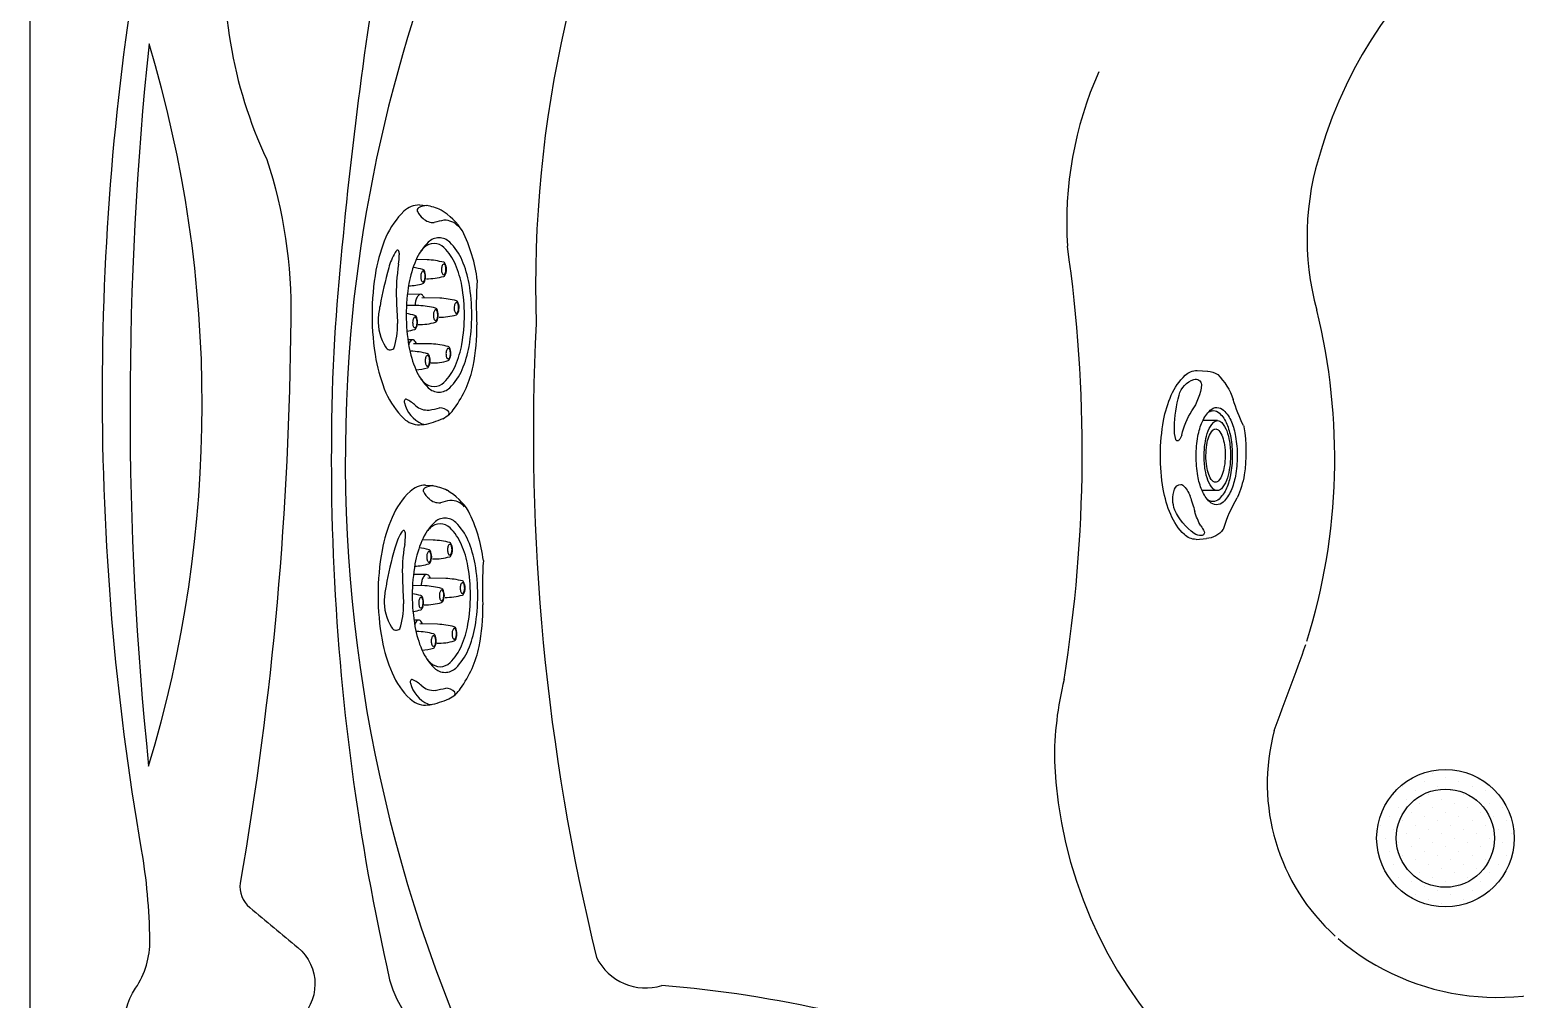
# Model space of a CAD drawing. Extents: x 527 to 614, y 487 to 635.
# Drawn here: x 526.77 to 564.59, y 528.51 to 553.2 of the extents above; entities that cross this region are included whole.
import ezdxf

# ---------------------------------------------------------------- set-up
doc = ezdxf.new("R2010")
doc.units = 0
doc.header["$MEASUREMENT"] = 0
for name, color, linetype in [('1', 4, 'Continuous'), ('DIM', 3, 'Continuous'), ('SPA', 2, 'Continuous')]:
    doc.layers.add(name, color=color, linetype=linetype)

# ---------------------------------------------------------------- blocks, each defined once
blk = doc.blocks.new('JET-HSS-Gatling')
at = {"layer": '1', "color": 2}
for p, q in [((1.211, 2.8), (1.382, 2.789)), ((1.211, -2.8), (1.322, -2.794))]:
    blk.add_line(p, q, dxfattribs=at)
at = {"layer": '1', "color": 3}
for p, q in [((1.401, 1.403), (1.124, 1.408)), ((1.235, 0.525), (0.901, 0.523)), ((1.723, 0.425), (1.268, 0.433)), ((1.193, 0.238), (0.877, 0.243)), ((1.034, -0.636), (0.914, -0.635)), ((1.515, -0.74), (1.06, -0.733)), ((0.986, -0.922), (0.964, -0.922))]:
    blk.add_line(p, q, dxfattribs=at)
at = {"layer": '1', "color": 2}
blk.add_lwpolyline([(1.211, 2.8, 0.193348), (0.814, 2.641, 0.100017), (0.355, 1.98, 0.057784), (0.101, 1.139, 0.044332), (0, 0, 0.044332), (0.101, -1.139, 0.057784), (0.355, -1.98, 0.100017), (0.814, -2.641, 0.193348), (1.211, -2.8, 0.193348)], format="xyb", dxfattribs=at)
blk.add_lwpolyline([(2.54, -0.002, 0.043581), (2.47, 0.797, 0.056954), (2.295, 1.387, 0.099412), (1.977, 1.851, 0.195606), (1.705, 1.962, 0.195606), (1.433, 1.851, 0.099412), (1.115, 1.387, 0.056954), (0.94, 0.797, 0.043581), (0.871, -0.002, 0.043581), (0.94, -0.801, 0.056954), (1.115, -1.391, 0.099412), (1.433, -1.855, 0.195606), (1.705, -1.966, 0.195606), (1.977, -1.855, 0.099412), (2.295, -1.391, 0.056954), (2.47, -0.801, 0.043581)], format="xyb", close=True, dxfattribs=at)
at = {"layer": '1', "color": 3}
for points in [[(2.352, -0.002, 0.043581), (2.288, 0.738, 0.056954), (2.126, 1.284, 0.099412), (1.832, 1.714, 0.195606), (1.579, 1.817, 0.195606), (1.327, 1.714, 0.022381), (1.246, 1.628, 0.056954)], [(1.235, 0.525, 0.196601), (1.189, 0.506, 0.099139), (1.135, 0.427, 0.056591), (1.105, 0.326, 0.027173), (1.095, 0.24, 0.043254)], [(1.334, 0.432, 0.093296), (1.282, 0.506, 0.196601), (1.235, 0.525, 0.196601)], [(1.246, -1.632, 0.022381), (1.327, -1.718, 0.195606), (1.579, -1.821, 0.195606), (1.832, -1.718, 0.099412), (2.126, -1.288, 0.056954), (2.288, -0.742, 0.043581), (2.352, -0.002, 0.043581)], [(1.129, -0.734, 0.069632), (1.108, -0.686, 0.107057), (1.071, -0.647, 0.149849), (1.034, -0.636, 0.149849), (0.998, -0.647, 0.107057), (0.961, -0.686, 0.075377), (0.939, -0.738, 0.023026), (0.934, -0.763, 0.062151)]]:
    blk.add_lwpolyline(points, format="xyb", dxfattribs=at)
for points in [[(1.824, 1.023, 0.196744), (1.843, 1.03, 0.0991), (1.865, 1.062, 0.056539), (1.877, 1.103, 0.043208), (1.883, 1.158, 0.043208), (1.878, 1.213, 0.056539), (1.867, 1.254, 0.0991), (1.846, 1.286, 0.196744), (1.827, 1.294, 0.196744), (1.809, 1.286, 0.0991), (1.786, 1.255, 0.056539), (1.774, 1.214, 0.043208), (1.768, 1.159, 0.043208), (1.773, 1.104, 0.056539), (1.784, 1.063, 0.0991), (1.805, 1.031, 0.196744)], [(1.294, 0.841, 0.196744), (1.313, 0.849, 0.0991), (1.335, 0.881, 0.056539), (1.347, 0.921, 0.043208), (1.353, 0.976, 0.043208), (1.349, 1.031, 0.056539), (1.337, 1.072, 0.0991), (1.316, 1.104, 0.196744), (1.297, 1.112, 0.196744), (1.279, 1.105, 0.0991), (1.257, 1.073, 0.056539), (1.244, 1.033, 0.043208), (1.239, 0.978, 0.043208), (1.243, 0.922, 0.056539), (1.254, 0.882, 0.0991), (1.276, 0.849, 0.196744)], [(1.616, -0.143, 0.196744), (1.635, -0.135, 0.0991), (1.657, -0.103, 0.056539), (1.669, -0.063, 0.043208), (1.675, -0.008, 0.043208), (1.671, 0.047, 0.056539), (1.659, 0.088, 0.0991), (1.638, 0.121, 0.196744), (1.619, 0.128, 0.196744), (1.601, 0.121, 0.0991), (1.579, 0.089, 0.056539), (1.566, 0.049, 0.043208), (1.561, -0.006, 0.043208), (1.565, -0.062, 0.056539), (1.576, -0.102, 0.0991), (1.598, -0.135, 0.196744)], [(2.146, 0.045, 0.196744), (2.164, 0.052, 0.0991), (2.187, 0.084, 0.056539), (2.199, 0.125, 0.043208), (2.205, 0.18, 0.043208), (2.2, 0.235, 0.056539), (2.189, 0.276, 0.0991), (2.168, 0.308, 0.196744), (2.149, 0.316, 0.196744), (2.13, 0.308, 0.0991), (2.108, 0.277, 0.056539), (2.096, 0.236, 0.043208), (2.09, 0.181, 0.043208), (2.095, 0.126, 0.056539), (2.106, 0.085, 0.0991), (2.127, 0.053, 0.196744)], [(1.089, -0.327, 0.196744), (1.108, -0.32, 0.0991), (1.13, -0.288, 0.056539), (1.142, -0.247, 0.043208), (1.148, -0.192, 0.043208), (1.144, -0.137, 0.056539), (1.132, -0.096, 0.0991), (1.111, -0.064, 0.196744), (1.093, -0.056, 0.196744), (1.074, -0.063, 0.0991), (1.052, -0.095, 0.056539), (1.039, -0.136, 0.043208), (1.034, -0.191, 0.043208), (1.038, -0.246, 0.056539), (1.049, -0.287, 0.0991), (1.071, -0.319, 0.196744)], [(1.41, -1.303, 0.196744), (1.428, -1.295, 0.0991), (1.451, -1.264, 0.056539), (1.463, -1.223, 0.043208), (1.468, -1.168, 0.043208), (1.464, -1.113, 0.056539), (1.453, -1.072, 0.0991), (1.432, -1.04, 0.196744), (1.413, -1.032, 0.196744), (1.394, -1.039, 0.0991), (1.372, -1.071, 0.056539), (1.36, -1.112, 0.043208), (1.354, -1.167, 0.043208), (1.358, -1.222, 0.056539), (1.37, -1.263, 0.0991), (1.391, -1.295, 0.196744)], [(1.938, -1.12, 0.196744), (1.957, -1.113, 0.0991), (1.979, -1.081, 0.056539), (1.991, -1.041, 0.043208), (1.997, -0.986, 0.043208), (1.993, -0.931, 0.056539), (1.981, -0.89, 0.0991), (1.96, -0.857, 0.196744), (1.941, -0.85, 0.196744), (1.923, -0.857, 0.0991), (1.901, -0.889, 0.056539), (1.888, -0.929, 0.043208), (1.883, -0.984, 0.043208), (1.887, -1.04, 0.056539), (1.898, -1.08, 0.0991), (1.92, -1.113, 0.196744)]]:
    blk.add_lwpolyline(points, format="xyb", close=True, dxfattribs=at)
for centre, radius, start, end in [((1.225, 2.66), 0.077, 120.8909, 197.2751), ((1.418, 2.303), 0.483, 92.1, 118.7393), ((1.536, 2.797), 0.413, 202.7326, 235.2979), ((1.558, 2.728), 0.376, 226.2502, 274.1869), ((2.076, 0.773), 1.655, 98.4951, 107.2413), ((1.852, 1.953), 0.457, 40.5562, 92.6384), ((2.023, 0.77), 1.653, 150.3077, 165.1029), ((0.78, 1.478), 0.222, 133.3005, 150.1209), ((0.651, 1.614), 0.0347, 15.6536, 133.3005), ((-0.724, 1.513), 1.419, 350.9444, 0.7444), ((0.408, 1.546), 0.288, 357.2297, 15.6536), ((10.038, -1.537), 9.993, 164.136, 169.7962), ((4.722, 0.588), 4.105, 170.1534, 182.7294), ((0.769, -0.893), 2.117, 75.5631, 82.494), ((1.286, 1.114), 0.0452, 28.2314, 75.5631), ((1.037, 0.98), 0.328, 330.724, 28.2314), ((1.299, -0.711), 2.117, 75.5631, 87.2483), ((1.816, 1.295), 0.0452, 28.2314, 75.5631), ((1.567, 1.162), 0.328, 330.724, 28.2314), ((0.894, 2.153), 1.413, 271.4732, 286.5186), ((1.283, 0.842), 0.0452, 286.5186, 330.724), ((1.424, 2.335), 1.413, 268.376, 286.5186), ((1.813, 1.024), 0.0452, 286.5186, 330.724), ((21.76, 1.052), 21.149, 181.7867, 183.4512), ((1.621, -1.689), 2.117, 75.5631, 87.2483), ((2.098, -0.197), 1.943, 167.2138, 177.1293), ((0.564, -2.061), 2.117, 75.5631, 81.6792), ((1.091, -1.877), 2.117, 75.5631, 87.2483), ((1.608, 0.13), 0.0452, 28.2314, 75.5631), ((1.359, -0.004), 0.328, 330.724, 28.2314), ((1.746, 1.357), 1.413, 268.376, 286.5186), ((2.135, 0.046), 0.0452, 286.5186, 330.724), ((2.138, 0.317), 0.0452, 28.2314, 75.5631), ((1.889, 0.184), 0.328, 330.724, 28.2314), ((1.376, -0.164), 1.22, 176.9815, 212.3393), ((-1.3, -0.251), 1.95, 341.9435, 0.8708), ((0.69, 0.985), 1.413, 278.1135, 286.5186), ((1.078, -0.326), 0.0452, 286.5186, 330.724), ((1.081, -0.055), 0.0452, 28.2314, 75.5631), ((0.832, -0.188), 0.328, 330.724, 28.2314), ((1.216, 1.169), 1.413, 268.376, 286.5186), ((1.605, -0.142), 0.0452, 286.5186, 330.724), ((1.413, -2.855), 2.117, 75.5631, 87.2483), ((0.464, -0.758), 0.132, 206.328, 312.8004), ((0.885, -3.037), 2.117, 75.5631, 87.2483), ((1.401, -1.03), 0.0452, 28.2314, 75.5631), ((1.153, -1.164), 0.328, 330.724, 28.2314), ((1.93, -0.848), 0.0452, 28.2314, 75.5631), ((1.681, -0.982), 0.328, 330.724, 28.2314), ((1.01, 0.009), 1.413, 274.4064, 286.5186), ((1.399, -1.302), 0.0452, 286.5186, 330.724), ((1.538, 0.191), 1.413, 268.376, 286.5186), ((1.927, -1.12), 0.0452, 286.5186, 330.724), ((0.91, -2.208), 0.09, 148.2013, 201.1912), ((1.579, -2.06), 0.775, 193.4651, 246.5018), ((0.858, -2.176), 0.0292, 65.8579, 148.2013), ((0.506, -2.961), 0.89, 47.2493, 65.8579), ((1.414, -1.969), 0.455, 228.0526, 274.8017), ((-1.889, 14.648), 17.395, 281.0756, 281.9807), ((1.724, -2.678), 0.31, 42.7339, 90.5261), ((1.873, -2.509), 0.0893, 340.7772, 27.6848), ((1.335, -2.659), 0.128, 239.8654, 281.1187)]:
    blk.add_arc(centre, radius, start, end, dxfattribs=at)
at = {"layer": '1', "color": 2}
for centre, radius, start, end in [((1.065, 1.149), 1.67, 65.4841, 79.0713), ((0.899, 1.241), 1.667, 32.6817, 58.9726), ((-1.246, 0.387), 3.958, 7.1716, 26.3033), ((11.006, 0.221), 8.351, 175.468, 183.2308), ((-2.39, -0.341), 5.058, 349.0363, 1.0403), ((-0.2, -0.708), 2.839, 324.0226, 347.8878), ((0.74, -0.102), 2.753, 282.2017, 292.7059), ((1.458, -1.963), 0.762, 296.9368, 327.2279)]:
    blk.add_arc(centre, radius, start, end, dxfattribs=at)
blk = doc.blocks.new('94JET')
at = {"layer": '1', "color": 2}
for p, q in [((0.921, 2.15), (1.187, 2.128)), ((1.45, 0.905), (1.065, 0.905)), ((1.45, -0.876), (1.076, -0.876)), ((0.921, -2.15), (1.195, -2.132))]:
    blk.add_line(p, q, dxfattribs=at)
blk.add_lwpolyline([(0.921, 2.15, 0.194525), (0.62, 2.028, 0.099704), (0.27, 1.52, 0.05735), (0.077, 0.875, 0.043939), (0, 0, 0.043939), (0.077, -0.875, 0.05735), (0.27, -1.52, 0.099704), (0.62, -2.028, 0.194525), (0.921, -2.15, 0.194525)], format="xyb", dxfattribs=at)
for points in [[(1.956, 0.027, 0.043317), (1.912, 0.531, 0.056661), (1.803, 0.902, 0.099192), (1.604, 1.195, 0.196409), (1.433, 1.265, 0.196409), (1.263, 1.195, 0.099192), (1.064, 0.902, 0.056661), (0.954, 0.531, 0.043317), (0.911, 0.027, 0.043317), (0.954, -0.477, 0.056661), (1.064, -0.849, 0.099192), (1.263, -1.142, 0.196409), (1.433, -1.211, 0.196409), (1.604, -1.142, 0.099192), (1.803, -0.849, 0.056661), (1.912, -0.477, 0.043317)], [(1.45, -0.876, 0.211502), (1.556, -0.829, 0.094638), (1.687, -0.615, 0.051331), (1.756, -0.349, 0.038645), (1.785, 0.015, 0.038645), (1.756, 0.378, 0.051331), (1.687, 0.644, 0.094638), (1.556, 0.858, 0.211502), (1.45, 0.905, 0.211502), (1.344, 0.858, 0.094638), (1.213, 0.644, 0.051331), (1.143, 0.378, 0.038645), (1.115, 0.015, 0.038645), (1.143, -0.349, 0.051331), (1.213, -0.615, 0.094638), (1.344, -0.829, 0.211502)]]:
    blk.add_lwpolyline(points, format="xyb", close=True, dxfattribs=at)
at = {"layer": '1', "color": 3}
for points in [[(1.83, 0.027, 0.043317), (1.789, 0.498, 0.056661), (1.686, 0.846, 0.099192), (1.5, 1.12, 0.196409), (1.341, 1.185, 0.139465), (1.221, 1.151, 0.099192)], [(1.221, -1.097, 0.139465), (1.341, -1.131, 0.196409), (1.5, -1.066, 0.099192), (1.686, -0.792, 0.056661), (1.789, -0.445, 0.043317), (1.83, 0.027, 0.043317)]]:
    blk.add_lwpolyline(points, format="xyb", dxfattribs=at)
blk.add_lwpolyline([(1.405, -0.664, 0.216678), (1.482, -0.629, 0.092908), (1.578, -0.465, 0.049579), (1.629, -0.263, 0.037156), (1.65, 0.015, 0.037156), (1.629, 0.292, 0.049579), (1.578, 0.494, 0.092908), (1.482, 0.658, 0.216678), (1.405, 0.693, 0.216678), (1.328, 0.658, 0.092908), (1.232, 0.494, 0.049579), (1.18, 0.292, 0.037156), (1.16, 0.015, 0.037156), (1.18, -0.263, 0.049579), (1.232, -0.465, 0.092908), (1.328, -0.629, 0.216678)], format="xyb", close=True, dxfattribs=at)
for centre, radius, start, end in [((1.783, 0.735), 1.56, 125.9518, 154.4901), ((1.062, 1.678), 0.375, 90.333, 121.4248), ((0.571, 2.169), 0.592, 322.0648, 338.2692), ((1.061, 1.984), 0.0685, 330.254, 90.9551), ((2.518, 0.959), 1.705, 150.2332, 163.6622), ((1.083, 1.125), 0.762, 158.3465, 199.0444), ((-3.065, 2.471), 4.079, 339.6279, 345.3447), ((0.542, 0.942), 0.19, 200.0641, 264.4059), ((0.53, 0.818), 0.0654, 264.4059, 313.5517), ((0.063, 1.308), 0.743, 313.5517, 339.6906), ((0.458, -0.416), 0.0728, 137.8056, 161.5776), ((0.436, -0.396), 0.042, 36.1572, 137.8056), ((0.053, -0.676), 0.517, 19.6286, 36.1572), ((1.29, -0.659), 0.939, 163.5628, 182.5916), ((4.122, -0.595), 3.771, 181.612, 194.2575), ((2.77, 0.041), 2.296, 193.6863, 210.4486), ((-0.393, -1.943), 1.44, 5.8985, 34.7447), ((1.007, -1.384), 0.558, 194.4882, 252.9172), ((0.894, -1.781), 0.146, 249.6717, 354.5827)]:
    blk.add_arc(centre, radius, start, end, dxfattribs=at)
at = {"layer": '1', "color": 2}
for centre, radius, start, end in [((1.139, 1.557), 0.573, 35.9872, 85.3803), ((1.506, 1.824), 0.119, 17.5387, 35.9872), ((5.326, 3.031), 3.886, 197.5387, 210.0725), ((-0.387, 0.06), 2.563, 9.9192, 23.5403), ((-1.707, -0.062), 3.886, 350.2358, 8.3326), ((5.966, -2.677), 4.308, 153.4774, 163.0192), ((2.005, -0.701), 0.119, 333.4774, 350.2358), ((0.343, -0.913), 1.586, 314.1906, 341.365), ((1.155, -1.578), 0.556, 273.3737, 301.881)]:
    blk.add_arc(centre, radius, start, end, dxfattribs=at)
blk = doc.blocks.new('*X3')
at = {"color": 0}
for p, q in [((200.332, 336.627), (200.332, 336.627)), ((200.597, 336.892), (200.597, 336.892)), ((200.995, 336.76), (200.995, 336.76)), ((201.393, 336.627), (201.393, 336.627)), ((199.404, 336.229), (199.404, 336.229)), ((199.669, 336.494), (199.669, 336.494)), ((199.802, 336.097), (199.802, 336.097)), ((200.067, 336.362), (200.067, 336.362)), ((200.465, 336.229), (200.465, 336.229)), ((200.73, 336.494), (200.73, 336.494)), ((200.863, 336.097), (200.863, 336.097)), ((201.128, 336.362), (201.128, 336.362)), ((201.525, 336.229), (201.525, 336.229)), ((201.791, 336.494), (201.791, 336.494)), ((201.923, 336.097), (201.923, 336.097)), ((202.188, 336.362), (202.188, 336.362)), ((202.586, 336.229), (202.586, 336.229)), ((199.537, 335.832), (199.537, 335.832)), ((199.934, 335.699), (199.934, 335.699)), ((200.2, 335.964), (200.2, 335.964)), ((200.597, 335.832), (200.597, 335.832)), ((200.995, 335.699), (200.995, 335.699)), ((201.26, 335.964), (201.26, 335.964)), ((201.658, 335.832), (201.658, 335.832)), ((202.056, 335.699), (202.056, 335.699)), ((202.321, 335.964), (202.321, 335.964)), ((202.719, 335.832), (202.719, 335.832)), ((199.006, 335.301), (199.006, 335.301)), ((199.272, 335.566), (199.272, 335.566)), ((199.669, 335.434), (199.669, 335.434)), ((200.067, 335.301), (200.067, 335.301)), ((200.332, 335.566), (200.332, 335.566)), ((200.73, 335.434), (200.73, 335.434)), ((201.128, 335.301), (201.128, 335.301)), ((201.393, 335.566), (201.393, 335.566)), ((201.791, 335.434), (201.791, 335.434)), ((202.188, 335.301), (202.188, 335.301)), ((202.454, 335.566), (202.454, 335.566)), ((202.851, 335.434), (202.851, 335.434)), ((199.139, 334.903), (199.139, 334.903)), ((199.404, 335.169), (199.404, 335.169)), ((199.537, 334.771), (199.537, 334.771)), ((199.802, 335.036), (199.802, 335.036)), ((200.2, 334.903), (200.2, 334.903)), ((200.465, 335.169), (200.465, 335.169)), ((200.597, 334.771), (200.597, 334.771)), ((200.863, 335.036), (200.863, 335.036)), ((201.26, 334.903), (201.26, 334.903)), ((201.525, 335.169), (201.525, 335.169)), ((201.658, 334.771), (201.658, 334.771)), ((201.923, 335.036), (201.923, 335.036)), ((202.321, 334.903), (202.321, 334.903)), ((202.586, 335.169), (202.586, 335.169)), ((202.719, 334.771), (202.719, 334.771)), ((202.984, 335.036), (202.984, 335.036)), ((199.272, 334.506), (199.272, 334.506)), ((199.669, 334.373), (199.669, 334.373)), ((199.934, 334.638), (199.934, 334.638)), ((200.332, 334.506), (200.332, 334.506)), ((200.73, 334.373), (200.73, 334.373)), ((200.995, 334.638), (200.995, 334.638)), ((201.393, 334.506), (201.393, 334.506)), ((201.791, 334.373), (201.791, 334.373)), ((202.056, 334.638), (202.056, 334.638)), ((202.454, 334.506), (202.454, 334.506)), ((202.851, 334.373), (202.851, 334.373)), ((199.006, 334.241), (199.006, 334.241)), ((199.404, 334.108), (199.404, 334.108)), ((199.802, 333.975), (199.802, 333.975)), ((200.067, 334.241), (200.067, 334.241)), ((200.2, 333.843), (200.2, 333.843)), ((200.465, 334.108), (200.465, 334.108)), ((200.863, 333.975), (200.863, 333.975)), ((201.128, 334.241), (201.128, 334.241)), ((201.26, 333.843), (201.26, 333.843)), ((201.525, 334.108), (201.525, 334.108)), ((201.923, 333.975), (201.923, 333.975)), ((202.188, 334.241), (202.188, 334.241)), ((202.321, 333.843), (202.321, 333.843)), ((202.586, 334.108), (202.586, 334.108)), ((199.537, 333.71), (199.537, 333.71)), ((199.934, 333.578), (199.934, 333.578)), ((200.332, 333.445), (200.332, 333.445)), ((200.597, 333.71), (200.597, 333.71)), ((200.995, 333.578), (200.995, 333.578)), ((201.393, 333.445), (201.393, 333.445)), ((201.658, 333.71), (201.658, 333.71)), ((202.056, 333.578), (202.056, 333.578)), ((202.454, 333.445), (202.454, 333.445)), ((199.669, 333.312), (199.669, 333.312)), ((200.067, 333.18), (200.067, 333.18)), ((200.465, 333.047), (200.465, 333.047)), ((200.73, 333.312), (200.73, 333.312)), ((201.128, 333.18), (201.128, 333.18)), ((201.525, 333.047), (201.525, 333.047)), ((201.791, 333.312), (201.791, 333.312)), ((200.863, 332.915), (200.863, 332.915))]:
    blk.add_line(p, q, dxfattribs=at)
blk = doc.blocks.new('DRAIN')
at = {"layer": '1', "color": 2}
for radius in [1.75, 1.25]:
    blk.add_circle((0, 0), radius, dxfattribs=at)
at = {"layer": '1', "color": 3, "xscale": 0.8339416050646733, "yscale": 0.8339416050646733, "zscale": 0.8339416050646733}
blk.add_blockref('*X3', (-167.604, -279.291), dxfattribs=at)
blk = doc.blocks.new('2005VANGUARD')
at = {"layer": 'DIM'}
for points in [[(2.836, 22.861, -0.338208), (2.697, 25.038, 0.151661), (3.06, 26.264, 0.039392), (2.847, 28.574, -0.086653), (2.897, 52.108, 0.283429), (5.023, 52.209, 0.138035), (6.036, 46.139, -0.085571), (6.646, 42.072, -0.041127), (5.359, 27.715, 0.258), (5.601, 27.093, 0.000842), (6.828, 26.074, -0.476145), (6.811, 24.209, -0.074554), (4.27, 22.74, -0.405807)], [(3.028, 30.696, 0.147618), (3.038, 49.087, 0.052067)]]:
    blk.add_lwpolyline(points, format="xyb", close=True, dxfattribs=at)
at = {"layer": 'SPA', "color": 4}
blk.add_line((0, 75.003), (0, 12.003), dxfattribs=at)
at = {"layer": 'SPA'}
for centre, radius, start, end in [((42.762, 42.906), 29.883, 152.374, 181.816), ((45.333, 38.455), 37.306, 152.7433, 175.0334), ((43.768, 43.136), 11.359, 92.7072, 163.506), ((118.65, 33.525), 111.185, 171.05948, 175.84469), ((35.872, 44.524), 9.469, 156.0225, 183.5975), ((39.604, 44.157), 7.082, 161.4805, 195.1525), ((-9.711, 38.698), 36.51, 350.8572, 8.2389), ((17.573, 38.534), 15.656, 342.6899, 13.9403), ((45.938, 38.533), 37.903, 175.2298, 202.6457), ((68.852, 39.15), 56.028, 177.1265, 193.763), ((68.503, 38.504), 60.824, 177.10025, 182.29925), ((67.327, 38.479), 59.647, 182.32028, 192.81177), ((-109.271, 84.713), 150.633, 339.35448, 340.24215), ((34.72, 30.849), 8.631, 166.2818, 180.2844), ((36.733, 30.25), 5.223, 164.9947, 228.0537), ((37.401, 31.326), 11.324, 182.627, 264.6664), ((37.367, 31.041), 6.236, 229.4629, 297.3134), ((15.683, 26.439), 1.395, 206.3016, 287.2891), ((12.03, 26.053), 2.975, 195.6174, 274.5323), ((13.586, -5.686), 30.895, 77.2162, 85.3367)]:
    blk.add_arc(centre, radius, start, end, dxfattribs=at)
at = {"layer": '1'}
for name, p in [('JET-HSS-Gatling', (8.716, 42.182)), ('JET-HSS-Gatling', (8.87, 35.046)), ('DRAIN', (36.045, 28.858))]:
    blk.add_blockref(name, p, dxfattribs=at)
at = {"layer": '1', "xscale": -1, "rotation": 179.7061202324458}
blk.add_blockref('94JET', (28.789, 38.621), dxfattribs=at)

msp = doc.modelspace()

# ---------------------------------------------------------------- block references
at = {"layer": '1'}
msp.add_blockref('2005VANGUARD', (526.766, 503.758), dxfattribs=at)

doc.saveas('drawing.dxf')
